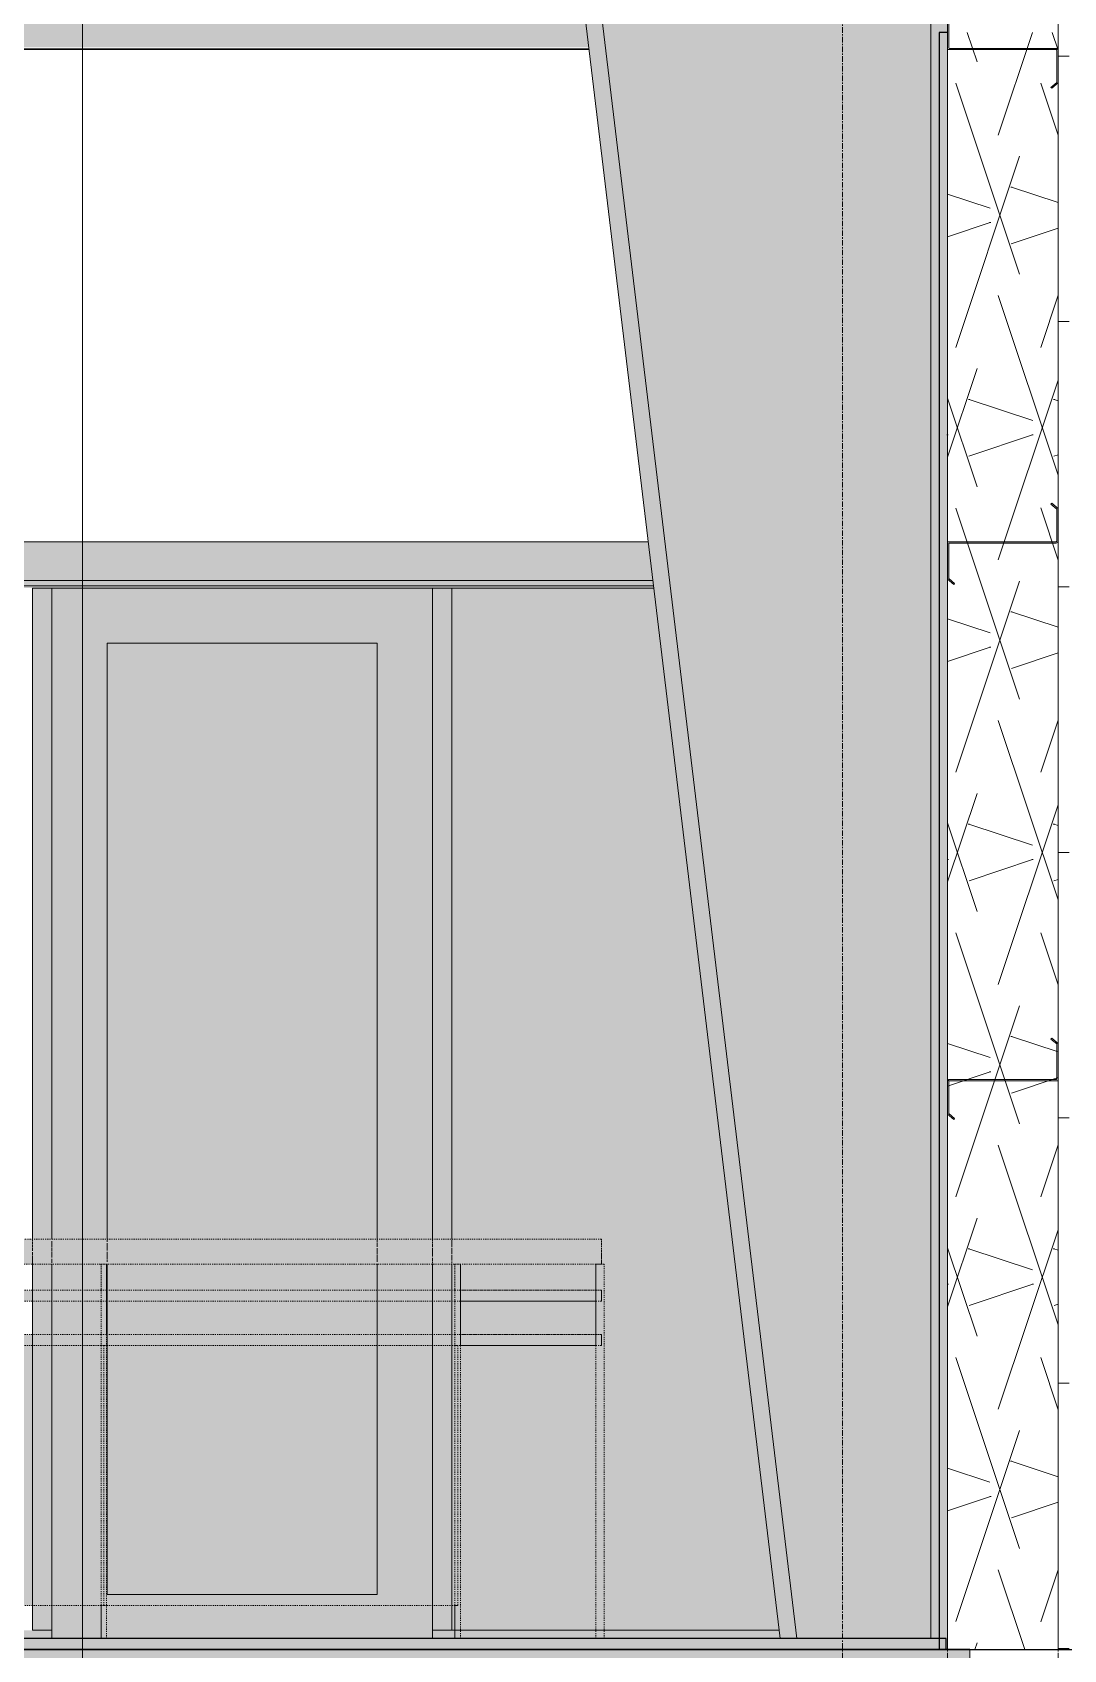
# Model space of a CAD drawing. Header units: inches. Extents: x -23227 to -2744, y -314 to 853.
# Drawn here: x -9109.7 to -9016.4, y 0 to 146.3 of the extents above; entities that cross this region are included whole.
import ezdxf

# ---------------------------------------------------------------- set-up
doc = ezdxf.new("R2010")
doc.units = ezdxf.units.IN
doc.header["$MEASUREMENT"] = 0
for name, pattern in [('Dash 1_16_', [0.125, 0.0625, -0.0625]), ('Grid Line 1_2_', [0.875, 0.5, -0.125, 0.125, -0.125]), ('Grid Line 1_2__2_', [0.875, 0.5, -0.125, 0.125, -0.125])]:
    doc.linetypes.add(name, pattern=pattern)
for name, color, linetype, lineweight in [('A-DOOR', 31, 'Continuous', 9), ('A-FLOR', 192, 'Continuous', 9), ('A-FLOR-HRAL', 11, 'Continuous', 9), ('A-FLOR-LEVL', 51, 'Continuous', 9), ('A-FLOR-MCUT', 51, 'Continuous', 9), ('A-GLAZ-CURT', 52, 'Continuous', 9), ('A-GLAZ-CWMG', 51, 'Continuous', 9), ('A-WALL', 113, 'Continuous', 9), ('A-WALL-PATT', 111, 'Continuous', 25), ('G-ANNO-SYMB', 111, 'Continuous', 9), ('I-WALL', 2, 'Continuous', 9), ('L-SITE-WALL', 31, 'Continuous', 9), ('S-BEAM', 12, 'Continuous', 9), ('S-GRID', 1, 'Continuous', 9)]:
    doc.layers.add(name, color=color, linetype=linetype, lineweight=lineweight)

# ---------------------------------------------------------------- blocks, each defined once
blk = doc.blocks.new('Locker Rooms and Restrooms_rvt-4-Section 16')
at = {"layer": 'A-FLOR-LEVL', "linetype": 'Grid Line 1_2__2_'}
blk.add_line((-23227.37, 0), (-20361.6, 0), dxfattribs=at)
blk = doc.blocks.new('Struct_Xcel_Sports Complex_rvt-4-Section 16')
at = {"layer": 'A-FLOR'}
blk.add_hatch(color=254, dxfattribs=at).paths.add_polyline_path([(-21132.3, -6), (-21132.3, 0), (-22790.8, 0), (-22790.8, -6), (-21135.94, -6)], flags=0)
at = {"layer": 'A-FLOR', "color": 10, "lineweight": 25}
blk.add_line((-21132.3, 0), (-22790.8, 0), dxfattribs=at)
at = {"layer": 'A-FLOR-MCUT', "color": 250}
blk.add_line((-21132.3, -6), (-21132.3, 0), dxfattribs=at)
blk = doc.blocks.new('Girt_C - 10_D-1279399-Section 16')
at = {"layer": 'S-BEAM'}
h = blk.add_hatch(color=256, dxfattribs=at)
h.paths.add_polyline_path([(-21160.95, 96.68), (-21161.34, 99.99), (-21381.05, 99.99), (-21381.05, 96.68), (-21174.67, 96.68)], flags=0)
h.paths.add_polyline_path([(-22309.07, 96.68), (-22112.8, 96.68), (-22112.8, 99.99), (-22334.51, 99.99), (-22334.96, 96.68), (-22309.55, 96.68)], flags=0)
h.paths.add_polyline_path([(-22104.8, 96.68), (-21871.55, 96.68), (-21871.55, 99.99), (-22104.8, 99.99)], flags=0)
h.paths.add_polyline_path([(-21863.55, 96.68), (-21804.84, 96.68), (-21802.7, 99.99), (-21863.55, 99.99)], flags=0)
h.paths.add_polyline_path([(-21389.05, 96.68), (-21389.05, 99.99), (-21622.3, 99.99), (-21622.3, 96.68), (-21407.08, 96.68)], flags=0)
h.paths.add_polyline_path([(-21630.3, 96.68), (-21630.3, 99.99), (-21693.02, 99.99), (-21690.79, 96.68), (-21639.48, 96.68)], flags=0)
h.paths.add_polyline_path([(-21797.9, 96.68), (-21691.99, 96.68), (-21694.26, 99.99), (-21801.47, 99.99), (-21803.64, 96.68), (-21798.38, 96.68)], flags=0)
h = blk.add_hatch(color=256, dxfattribs=at)
h.paths.add_polyline_path([(-22308.04, 99.99), (-22112.8, 100.07), (-22112.8, 100.18), (-22334.49, 100.15), (-22334.51, 99.99), (-22309.07, 99.99)], flags=0)
h.paths.add_polyline_path([(-22104.8, 99.99), (-21871.55, 100.05), (-21871.55, 100.18), (-22104.8, 100.14), (-22104.8, 100.07)], flags=0)
h.paths.add_polyline_path([(-21161.34, 99.99), (-21161.37, 100.18), (-21381.05, 100.1), (-21381.05, 99.99), (-21174.67, 99.99)], flags=0)
h.paths.add_polyline_path([(-21863.55, 99.99), (-21802.64, 100.04), (-21802.57, 100.18), (-21863.55, 100.13), (-21863.55, 100.05)], flags=0)
h.paths.add_polyline_path([(-21797.9, 99.99), (-21694.25, 100.04), (-21694.38, 100.18), (-21801.39, 100.12), (-21801.47, 99.99), (-21798.38, 99.99)], flags=0)
h.paths.add_polyline_path([(-21389.05, 99.99), (-21389.05, 100.18), (-21622.3, 100.11), (-21622.3, 99.99), (-21407.08, 99.99)], flags=0)
h.paths.add_polyline_path([(-21693.02, 99.99), (-21630.3, 100.03), (-21630.3, 100.18), (-21693.1, 100.12), (-21693.05, 100.04)], flags=0)
h = blk.add_hatch(color=256, dxfattribs=at)
h.paths.add_polyline_path([(-21160.89, 96.2), (-21160.95, 96.68), (-21381.05, 96.68), (-21381.05, 96.2), (-21174.67, 96.2)], flags=0)
h.paths.add_polyline_path([(-22273.66, 96.2), (-22112.8, 96.2), (-22112.8, 96.68), (-22334.96, 96.68), (-22335.02, 96.2), (-22276.55, 96.2), (-22276.55, 96.68), (-22273.66, 96.68)], flags=0)
h.paths.add_polyline_path([(-22104.8, 96.2), (-21871.55, 96.2), (-21871.55, 96.68), (-22104.8, 96.68)], flags=0)
h.paths.add_polyline_path([(-21389.05, 96.2), (-21389.05, 96.68), (-21622.3, 96.68), (-21622.3, 96.2), (-21407.08, 96.2)], flags=0)
h.paths.add_polyline_path([(-21863.55, 96.2), (-21805.15, 96.2), (-21804.87, 96.68), (-21863.55, 96.68)], flags=0)
h.paths.add_polyline_path([(-21630.3, 96.2), (-21630.3, 96.68), (-21690.79, 96.68), (-21690.46, 96.2), (-21639.48, 96.2)], flags=0)
h.paths.add_polyline_path([(-21691.7, 96.2), (-21691.67, 96.2), (-21692.03, 96.68), (-21803.64, 96.68), (-21803.96, 96.2), (-21693.57, 96.2)], flags=0)
for p, q in [((-21161.37, 100.18), (-21381.05, 100.18)), ((-21381.05, 96.68), (-21160.95, 96.68)), ((-21160.89, 96.2), (-21381.05, 96.2))]:
    blk.add_line(p, q, dxfattribs=at)
blk = doc.blocks.new('Girt_Z - 10_D-1354023-Section 16')
at = {"layer": 'S-BEAM'}
h = blk.add_hatch(dxfattribs=at)
h.set_pattern_fill('FP_30', color=256, style=0, pattern_type=2)
h.set_pattern_definition([(45, (-21606.148, 72.082), (-19.007, 19.007), []), (45, (-21606.148, 100.882), (-19.007, 19.007), [])])
h.paths.add_polyline_path([(-21133.73, 47.95), (-21133.66, 48.03), (-21134.19, 48.48), (-21134.19, 51.37), (-21134.3, 51.37), (-21134.3, 48.43)], flags=0)
h.paths.add_polyline_path([(-21124.3, 51.45), (-21124.3, 54.82), (-21124.88, 55.3), (-21124.95, 55.22), (-21124.41, 54.77), (-21124.41, 51.63)], flags=0)
h.paths.add_polyline_path([(-21124.3, 51.45), (-21124.49, 51.55), (-21134.12, 51.55), (-21134.12, 51.45)], flags=0)
at = {"layer": 'S-BEAM', "lineweight": 15}
for p, q in [((-21124.88, 55.3), (-21124.95, 55.22)), ((-21124.95, 55.22), (-21124.41, 54.77)), ((-21124.3, 54.82), (-21124.88, 55.3)), ((-21124.41, 54.77), (-21124.41, 51.63)), ((-21124.3, 51.45), (-21124.3, 54.82)), ((-21134.3, 51.37), (-21134.3, 48.43)), ((-21134.19, 48.48), (-21134.19, 51.37)), ((-21124.49, 51.55), (-21134.12, 51.55)), ((-21134.12, 51.45), (-21124.3, 51.45)), ((-21134.3, 48.43), (-21133.73, 47.95)), ((-21133.66, 48.03), (-21134.19, 48.48)), ((-21133.73, 47.95), (-21133.66, 48.03))]:
    blk.add_line(p, q, dxfattribs=at)
for centre, radius, start, end in [((-21134.12, 51.37), 0.188, 90, 180), ((-21134.12, 51.37), 0.0782, 90, 177.8773), ((-21124.49, 51.63), 0.0782, 270, 356.9576)]:
    blk.add_arc(centre, radius, start, end, dxfattribs=at)
blk = doc.blocks.new('Railing - 3_4_-939654-Section 16')
at = {"layer": 'A-FLOR-HRAL', "linetype": 'Dash 1_16_', "transparency": 33554432}
blk.add_hatch(color=256, dxfattribs=at).paths.add_polyline_path([(-21165.35, 1), (-21165.35, 34.87), (-21166.1, 34.87), (-21166.1, 1)], flags=0)
at = {"layer": 'A-FLOR-HRAL', "linetype": 'Dash 1_16_'}
for p, q in [((-21166.1, 34.87), (-21166.1, 32.5)), ((-21165.35, 34.87), (-21166.1, 34.87)), ((-21166.1, 32.5), (-21166.1, 34.87)), ((-21166.1, 34.87), (-21165.35, 34.87)), ((-21165.35, 1), (-21165.35, 34.87)), ((-21165.35, 1), (-21165.35, 34.87)), ((-21166.1, 32.5), (-21166.1, 31.5)), ((-21166.1, 31.5), (-21166.1, 32.5)), ((-21166.1, 31.5), (-21166.1, 28.5)), ((-21166.1, 28.5), (-21166.1, 31.5)), ((-21166.1, 28.5), (-21166.1, 27.5)), ((-21166.1, 27.5), (-21166.1, 28.5)), ((-21166.1, 27.5), (-21166.1, 1)), ((-21166.1, 1), (-21166.1, 27.5))]:
    blk.add_line(p, q, dxfattribs=at)
blk = doc.blocks.new('Railing - 2_ 8_-V151-Section 16')
at = {"layer": 'A-FLOR-HRAL', "linetype": 'Dash 1_16_', "transparency": 33554432}
blk.add_hatch(color=256, dxfattribs=at).paths.add_polyline_path([(-21873.3, 4), (-21873.05, 4), (-21873.05, 27.5), (-21905.05, 27.5), (-21905.05, 4), (-21904.8, 4)], flags=0)
at = {"layer": 'A-FLOR-HRAL', "linetype": 'Dash 1_16_'}
for p, q in [((-21905.05, 4), (-21905.05, 27.5)), ((-21905.05, 27.5), (-21904.8, 27.5)), ((-21904.8, 27.5), (-21905.05, 27.5)), ((-21905.05, 27.5), (-21905.05, 4)), ((-21904.8, 27.5), (-21873.3, 27.5)), ((-21873.3, 27.5), (-21904.8, 27.5)), ((-21873.3, 27.5), (-21873.05, 27.5)), ((-21873.05, 27.5), (-21873.3, 27.5)), ((-21873.05, 27.5), (-21873.05, 4)), ((-21873.05, 4), (-21873.05, 27.5)), ((-21904.8, 4), (-21905.05, 4)), ((-21905.05, 4), (-21904.8, 4)), ((-21873.3, 4), (-21904.8, 4)), ((-21904.8, 4), (-21873.3, 4)), ((-21873.05, 4), (-21873.3, 4)), ((-21873.3, 4), (-21873.05, 4))]:
    blk.add_line(p, q, dxfattribs=at)
blk = doc.blocks.new('Railing - 2_ x 1_2_-V152-Section 16')
at = {"layer": 'A-FLOR-HRAL', "linetype": 'Dash 1_16_', "transparency": 33554432}
blk.add_hatch(color=256, dxfattribs=at).paths.add_polyline_path([(-21872.8, 1), (-21872.8, 34.87), (-21873.3, 34.87), (-21873.3, 1)], flags=0)
at = {"layer": 'A-FLOR-HRAL', "linetype": 'Dash 1_16_'}
for p, q in [((-21873.3, 34.87), (-21873.3, 32.5)), ((-21872.8, 34.87), (-21873.3, 34.87)), ((-21873.3, 1), (-21873.3, 34.87)), ((-21873.3, 34.87), (-21872.8, 34.87)), ((-21872.8, 1), (-21872.8, 34.87)), ((-21872.8, 32.5), (-21872.8, 34.87)), ((-21873.3, 32.5), (-21873.3, 31.5)), ((-21872.8, 31.5), (-21872.8, 32.5)), ((-21873.3, 31.5), (-21873.3, 28.5)), ((-21872.8, 28.5), (-21872.8, 31.5)), ((-21873.3, 28.5), (-21873.3, 4)), ((-21872.8, 4), (-21872.8, 28.5)), ((-21873.3, 4), (-21873.3, 1)), ((-21872.8, 1), (-21872.8, 4))]:
    blk.add_line(p, q, dxfattribs=at)
blk = doc.blocks.new('Railing - 2_ x 1_2_-V160-Section 16')
at = {"layer": 'A-FLOR-HRAL', "linetype": 'Dash 1_16_', "transparency": 33554432}
blk.add_hatch(color=256, dxfattribs=at).paths.add_polyline_path([(-21584.8, 1), (-21584.8, 34.87), (-21585.3, 34.87), (-21585.3, 1)], flags=0)
at = {"layer": 'A-FLOR-HRAL', "linetype": 'Dash 1_16_'}
for p, q in [((-21585.3, 34.87), (-21585.3, 32.5)), ((-21584.8, 34.87), (-21585.3, 34.87)), ((-21585.3, 1), (-21585.3, 34.87)), ((-21585.3, 34.87), (-21584.8, 34.87)), ((-21584.8, 1), (-21584.8, 34.87)), ((-21584.8, 32.5), (-21584.8, 34.87)), ((-21585.3, 32.5), (-21585.3, 31.5)), ((-21584.8, 31.5), (-21584.8, 32.5)), ((-21585.3, 31.5), (-21585.3, 28.5)), ((-21584.8, 28.5), (-21584.8, 31.5)), ((-21585.3, 28.5), (-21585.3, 4)), ((-21584.8, 27.5), (-21584.8, 28.5)), ((-21584.8, 1), (-21584.8, 27.5)), ((-21585.3, 4), (-21585.3, 1))]:
    blk.add_line(p, q, dxfattribs=at)
blk = doc.blocks.new('Railing - Railing-939582-Section 16')
at = {"layer": 'A-FLOR-HRAL', "linetype": 'Dash 1_16_', "transparency": 33554432}
for points in [[(-21256.57, 36), (-21165.6, 36), (-21165.6, 37.12), (-21225.98, 37.12), (-21242.46, 37.12), (-21255.91, 37.06), (-21256.21, 36.87), (-21256.48, 36.38), (-21256.5, 36.28)], [(-21255.6, 34.87), (-21196.16, 34.88), (-21165.6, 34.93), (-21165.6, 36), (-21256.57, 36), (-21256.44, 35.44), (-21256.21, 35.13), (-21255.91, 34.94)], [(-21210.85, 31.5), (-21165.6, 31.5), (-21165.6, 32.5), (-21255.92, 32.5), (-21255.92, 31.5), (-21213.41, 31.5)], [(-21255.92, 27.5), (-21165.6, 27.5), (-21165.6, 28.5), (-21255.92, 28.5)]]:
    blk.add_hatch(color=256, dxfattribs=at).paths.add_polyline_path(points, flags=0)
at = {"layer": 'A-FLOR-HRAL', "linetype": 'Dash 1_16_'}
for p, q in [((-21165.6, 37.12), (-21255.6, 37.12)), ((-21165.6, 36.46), (-21165.6, 36.66)), ((-21165.6, 36.23), (-21165.6, 36.46)), ((-21165.6, 36), (-21165.6, 36.23)), ((-21165.6, 35.03), (-21165.6, 35.16)), ((-21255.6, 34.87), (-21165.6, 34.87)), ((-21165.6, 34.93), (-21165.6, 35.03)), ((-21165.6, 34.88), (-21165.6, 34.93)), ((-21242.35, 32.5), (-21210.85, 32.5)), ((-21210.85, 32.5), (-21242.35, 32.5)), ((-21210.85, 32.5), (-21210.35, 32.5)), ((-21210.35, 32.5), (-21210.85, 32.5)), ((-21210.35, 32.5), (-21178.85, 32.5)), ((-21178.85, 32.5), (-21210.35, 32.5)), ((-21178.85, 32.5), (-21178.35, 32.5)), ((-21178.35, 32.5), (-21178.85, 32.5)), ((-21178.35, 32.5), (-21165.6, 32.5)), ((-21166.1, 32.5), (-21178.35, 32.5)), ((-21165.6, 32.5), (-21166.1, 32.5)), ((-21165.6, 32.5), (-21165.6, 31.5)), ((-21165.6, 31.5), (-21165.6, 32.5)), ((-21210.85, 31.5), (-21242.35, 31.5)), ((-21210.85, 31.5), (-21242.35, 31.5)), ((-21210.35, 31.5), (-21210.85, 31.5)), ((-21210.35, 31.5), (-21210.85, 31.5)), ((-21178.85, 31.5), (-21210.35, 31.5)), ((-21178.85, 31.5), (-21210.35, 31.5)), ((-21178.35, 31.5), (-21178.85, 31.5)), ((-21178.35, 31.5), (-21178.85, 31.5)), ((-21166.1, 31.5), (-21178.35, 31.5)), ((-21165.6, 31.5), (-21178.35, 31.5)), ((-21165.6, 31.5), (-21166.1, 31.5)), ((-21242.35, 28.5), (-21210.85, 28.5)), ((-21210.85, 28.5), (-21242.35, 28.5)), ((-21210.85, 28.5), (-21210.35, 28.5)), ((-21210.35, 28.5), (-21210.85, 28.5)), ((-21210.35, 28.5), (-21178.85, 28.5)), ((-21178.85, 28.5), (-21210.35, 28.5)), ((-21178.85, 28.5), (-21178.35, 28.5)), ((-21178.35, 28.5), (-21178.85, 28.5)), ((-21178.35, 28.5), (-21165.6, 28.5)), ((-21166.1, 28.5), (-21178.35, 28.5)), ((-21165.6, 28.5), (-21166.1, 28.5)), ((-21165.6, 28.5), (-21165.6, 27.5)), ((-21165.6, 27.5), (-21165.6, 28.5)), ((-21210.85, 27.5), (-21242.35, 27.5)), ((-21210.85, 27.5), (-21242.35, 27.5)), ((-21210.35, 27.5), (-21210.85, 27.5)), ((-21210.35, 27.5), (-21210.85, 27.5)), ((-21178.85, 27.5), (-21210.35, 27.5)), ((-21178.85, 27.5), (-21210.35, 27.5)), ((-21178.6, 27.5), (-21178.85, 27.5)), ((-21178.35, 27.5), (-21178.85, 27.5)), ((-21178.35, 27.5), (-21178.6, 27.5)), ((-21166.1, 27.5), (-21178.35, 27.5)), ((-21165.6, 27.5), (-21178.35, 27.5)), ((-21165.6, 27.5), (-21166.1, 27.5))]:
    blk.add_line(p, q, dxfattribs=at)
at = {"layer": 'A-FLOR-HRAL', "linetype": 'Dash 1_16_', "flags": 128}
for points in [[(-21165.6, 36.66), (-21165.6, 36.84), (-21165.6, 36.97), (-21165.6, 37.07), (-21165.6, 37.12)], [(-21165.6, 37.12), (-21165.6, 37.07), (-21165.6, 36.97), (-21165.6, 36.84), (-21165.6, 36.66), (-21165.6, 36.46), (-21165.6, 36.23), (-21165.6, 36)], [(-21165.6, 35.16), (-21165.6, 35.34), (-21165.6, 35.54), (-21165.6, 35.77), (-21165.6, 36)], [(-21165.6, 36), (-21165.6, 35.77), (-21165.6, 35.54), (-21165.6, 35.34), (-21165.6, 35.16), (-21165.6, 35.03), (-21165.6, 34.93), (-21165.6, 34.88)]]:
    blk.add_lwpolyline(points, dxfattribs=at)
for name, p in [('Railing - 2_ x 1_2_-V152-Section 16', (662.46, 0)), ('Railing - 2_ x 1_2_-V160-Section 16', (406.46, 0)), ('Railing - 3_4_-939654-Section 16', (0, 0)), ('Railing - 2_ 8_-V151-Section 16', (662.46, 0)), ('Railing - 2_ 8_-V151-Section 16', (694.46, 0))]:
    blk.add_blockref(name, p)
blk = doc.blocks.new('columns and girder2 - one-1334686-Section 16')
at = {"layer": 'S-BEAM'}
h = blk.add_hatch(color=256, dxfattribs=at)
h.paths.add_polyline_path([(-22359.55, 0), (-22358.05, 0), (-22358.05, 335.82), (-22359.55, 335.76), (-22359.55, 194.5), (-22358.8, 194.5), (-22358.8, 98.25), (-22359.55, 98.25), (-22359.55, 1.11)], flags=0)
h.paths.add_polyline_path([(-22348.12, 0), (-22308.04, 294.37), (-22309.55, 294.37), (-22349.64, 0), (-22348.17, 0)], flags=0)
h.paths.add_polyline_path([(-21149.43, 1), (-21147.92, 1), (-21187.8, 332.48), (-21189.31, 332.48), (-21151.87, 21.27)], flags=0)
h.paths.add_polyline_path([(-21135.8, 1), (-21135.05, 1), (-21135.05, 146.25), (-21134.3, 146.25), (-21134.3, 389.29), (-21135.05, 389.26), (-21135.05, 386.78), (-21135.8, 386.75), (-21135.8, 1.11)], flags=0)
h = blk.add_hatch(color=256, dxfattribs=at)
h.paths.add_polyline_path([(-22356.63, 0), (-22349.64, 0), (-22309.55, 294.9), (-22309.55, 297.12), (-22358.05, 297.12), (-22358.05, 0)], flags=0)
h.paths.add_polyline_path([(-21137.31, 1), (-21135.8, 1), (-21135.8, 335.23), (-21187.8, 335.22), (-21187.8, 332.48), (-21147.92, 1), (-21146.73, 1)], flags=0)
h.paths.add_polyline_path([(-22356.05, 298.12), (-22309.55, 298.12), (-22309.55, 337.84), (-22355.82, 335.91), (-22355.93, 335.65), (-22355.86, 325.02), (-22355.78, 324.83), (-22355.41, 324.68), (-22354.04, 324.68), (-22354.04, 324.33), (-22358.05, 324.33), (-22358.05, 298.12)], flags=0)
h.paths.add_polyline_path([(-22306.55, 298.38), (-22142.77, 326.52), (-22023.34, 319.64), (-22024.6, 349.72), (-22306.55, 337.97), (-22306.55, 303.39)], flags=0)
h.paths.add_polyline_path([(-22020.34, 319.59), (-21599.75, 330.2), (-21601.3, 367.35), (-22021.6, 349.84), (-22020.34, 319.65)], flags=0)
h.paths.add_polyline_path([(-22358.05, 324.68), (-22356.69, 324.68), (-22356.29, 324.9), (-22356.17, 325.2), (-22356.17, 335.65), (-22356.32, 335.89), (-22358.05, 335.82), (-22358.05, 324.83)], flags=0)
h.paths.add_polyline_path([(-21596.75, 330.39), (-21362.99, 361.02), (-21190.8, 336.51), (-21190.8, 384.46), (-21598.3, 367.48), (-21597.31, 343.7)], flags=0)
h.paths.add_polyline_path([(-21135.8, 336.23), (-21135.8, 386.75), (-21187.8, 384.58), (-21187.8, 336.23), (-21174.67, 336.23)], flags=0)
for p, q in [((-21135.8, 1), (-21135.8, 386.75)), ((-21189.31, 332.48), (-21149.43, 1)), ((-21147.92, 1), (-21187.8, 332.48))]:
    blk.add_line(p, q, dxfattribs=at)
blk = doc.blocks.new('Girt_Z - 10_D-1223956-Section 16')
at = {"layer": 'S-BEAM', "lineweight": 15}
for p, q in [((-21133.73, 148.54), (-21134.3, 148.06)), ((-21134.3, 148.06), (-21134.3, 144.69)), ((-21134.19, 148.01), (-21133.66, 148.46)), ((-21134.19, 144.87), (-21134.19, 148.01)), ((-21133.66, 148.46), (-21133.73, 148.54)), ((-21124.49, 144.8), (-21134.12, 144.8)), ((-21134.3, 144.69), (-21124.49, 144.69)), ((-21124.41, 144.61), (-21124.41, 141.72)), ((-21124.3, 141.67), (-21124.3, 144.61)), ((-21124.41, 141.72), (-21124.95, 141.27)), ((-21124.95, 141.27), (-21124.88, 141.19)), ((-21124.88, 141.19), (-21124.3, 141.67))]:
    blk.add_line(p, q, dxfattribs=at)
for centre, radius, start, end in [((-21134.12, 144.88), 0.0782, 183.0424, 270), ((-21124.49, 144.61), 0.188, 0, 90), ((-21124.49, 144.61), 0.0782, 2.1227, 90)]:
    blk.add_arc(centre, radius, start, end, dxfattribs=at)
blk = doc.blocks.new('Girt_C - 10_D-1279400-Section 16')
at = {"layer": 'S-BEAM'}
h = blk.add_hatch(color=256, dxfattribs=at)
h.paths.add_polyline_path([(-21166.74, 144.88), (-21167.14, 148.19), (-21381.05, 148.19), (-21381.05, 144.88), (-21174.67, 144.88)], flags=0)
h.paths.add_polyline_path([(-22309.07, 144.88), (-22112.8, 144.88), (-22112.8, 148.19), (-22327.94, 148.19), (-22328.4, 144.88), (-22309.55, 144.88)], flags=0)
h.paths.add_polyline_path([(-22104.8, 144.88), (-21871.55, 144.88), (-21871.55, 148.19), (-22104.8, 148.19)], flags=0)
h.paths.add_polyline_path([(-21389.05, 144.88), (-21389.05, 148.19), (-21622.3, 148.19), (-21622.3, 144.88), (-21407.08, 144.88)], flags=0)
h.paths.add_polyline_path([(-21863.55, 144.88), (-21773.28, 144.88), (-21771.17, 148.19), (-21863.55, 148.19)], flags=0)
h.paths.add_polyline_path([(-21630.3, 144.88), (-21630.3, 148.19), (-21725.47, 148.19), (-21723.16, 144.88), (-21639.48, 144.88)], flags=0)
h.paths.add_polyline_path([(-21724.45, 144.88), (-21724.44, 144.88), (-21726.73, 148.19), (-21769.91, 148.19), (-21772.07, 144.88), (-21724.5, 144.88)], flags=0)
h = blk.add_hatch(color=256, dxfattribs=at)
h.paths.add_polyline_path([(-21166.72, 144.69), (-21166.73, 144.75), (-21174.67, 144.69)], flags=0)
h.paths.add_polyline_path([(-21389.05, 144.69), (-21389.05, 144.75), (-21407.08, 144.69)], flags=0)
blk.add_line((-21381.05, 144.69), (-21166.72, 144.69), dxfattribs=at)
blk = doc.blocks.new('Door_Single_Storefront - one-1305252-Section 16')
at = {"layer": 'A-DOOR'}
h = blk.add_hatch(color=256, dxfattribs=at)
h.paths.add_polyline_path([(-21180.87, 1), (-21180.87, 96), (-21215.3, 96), (-21215.3, 1), (-21181.87, 1)], flags=0)
h.paths.add_polyline_path([(-21185.87, 5), (-21210.3, 5), (-21210.3, 91), (-21185.87, 91), (-21185.87, 21.27)], flags=0)
blk.add_hatch(color=256, dxfattribs=at).paths.add_polyline_path([(-21185.87, 5), (-21185.87, 91), (-21210.3, 91), (-21210.3, 5)], flags=0)
for p, q in [((-21180.87, 96), (-21215.3, 96)), ((-21210.3, 37.12), (-21210.3, 91)), ((-21210.3, 91), (-21185.87, 91)), ((-21185.87, 91), (-21185.87, 37.11)), ((-21210.3, 36.87), (-21210.3, 37.06)), ((-21210.3, 36.38), (-21210.3, 36.77)), ((-21185.87, 37.11), (-21185.87, 36.98)), ((-21185.87, 36.98), (-21185.87, 36.81)), ((-21185.87, 36.75), (-21185.87, 36.43)), ((-21210.3, 36.08), (-21210.3, 36.33)), ((-21210.3, 35.34), (-21210.3, 35.96)), ((-21210.3, 35.06), (-21210.3, 35.29)), ((-21185.87, 36.3), (-21185.87, 35.75)), ((-21185.87, 35.69), (-21185.87, 35.08)), ((-21210.3, 32.5), (-21210.3, 34.9)), ((-21185.87, 34.9), (-21185.87, 32.5)), ((-21210.3, 31.5), (-21210.3, 32.5)), ((-21185.87, 32.5), (-21185.87, 31.5)), ((-21210.3, 28.5), (-21210.3, 31.5)), ((-21185.87, 31.5), (-21185.87, 28.5)), ((-21210.3, 5), (-21210.3, 28.5)), ((-21185.87, 28.5), (-21185.87, 5)), ((-21185.87, 5), (-21210.3, 5)), ((-21215.3, 1.75), (-21215.3, 1)), ((-21180.87, 1), (-21180.87, 1.75))]:
    blk.add_line(p, q, dxfattribs=at)
blk = doc.blocks.new('System Panel - Interior Glazing-V193-Section 16')
at = {"layer": 'A-GLAZ-CURT'}
blk.add_hatch(color=256, dxfattribs=at).paths.add_polyline_path([(-21178.35, 1.75), (-21149.53, 1.75), (-21160.86, 96), (-21179.12, 96), (-21179.12, 1.75), (-21178.6, 1.75)], flags=0)
for p, q in [((-21160.86, 96), (-21179.12, 96)), ((-21179.12, 1.75), (-21178.85, 1.75)), ((-21178.85, 1.75), (-21178.35, 1.75)), ((-21178.35, 1.75), (-21166.1, 1.75)), ((-21166.1, 1.75), (-21165.35, 1.75)), ((-21165.35, 1.75), (-21149.53, 1.75))]:
    blk.add_line(p, q, dxfattribs=at)
blk = doc.blocks.new('Rectangular Mullion - Interior 1_75_ x 4_5_-V194-Section 16')
at = {"layer": 'A-GLAZ-CWMG'}
blk.add_hatch(color=256, dxfattribs=at).paths.add_polyline_path([(-21215.3, 1.75), (-21215.3, 96), (-21217.05, 96), (-21217.05, 1.75)], flags=0)
for p, q in [((-21217.05, 96), (-21215.3, 96)), ((-21217.05, 96), (-21217.05, 37.11)), ((-21215.3, 37.12), (-21215.3, 96)), ((-21217.05, 37.05), (-21217.05, 36.92)), ((-21217.05, 36.84), (-21217.05, 36.71)), ((-21217.05, 36.64), (-21217.05, 36.44)), ((-21215.3, 36.8), (-21215.3, 36.95)), ((-21215.3, 36.42), (-21215.3, 36.75)), ((-21217.05, 36.38), (-21217.05, 36.05)), ((-21217.05, 35.94), (-21217.05, 35.67)), ((-21217.05, 35.6), (-21217.05, 35.1)), ((-21215.3, 36), (-21215.3, 36.38)), ((-21215.3, 35.47), (-21215.3, 35.93)), ((-21215.3, 34.97), (-21215.3, 35.34)), ((-21217.05, 35.08), (-21217.05, 34.9)), ((-21217.05, 34.88), (-21217.05, 32.5)), ((-21215.3, 32.5), (-21215.3, 34.9)), ((-21217.05, 32.5), (-21217.05, 31.5)), ((-21215.3, 31.5), (-21215.3, 32.5)), ((-21217.05, 31.5), (-21217.05, 28.5)), ((-21215.3, 28.5), (-21215.3, 31.5)), ((-21217.05, 28.5), (-21217.05, 4)), ((-21215.3, 4), (-21215.3, 28.5)), ((-21217.05, 4), (-21217.05, 1.75)), ((-21215.3, 1.75), (-21215.3, 4)), ((-21215.3, 1.75), (-21217.05, 1.75))]:
    blk.add_line(p, q, dxfattribs=at)
blk = doc.blocks.new('Rectangular Mullion - Interior 1_75_ x 4_5_-V195-Section 16')
at = {"layer": 'A-GLAZ-CWMG'}
blk.add_hatch(color=256, dxfattribs=at).paths.add_polyline_path([(-21179.12, 1.75), (-21179.12, 96), (-21180.87, 96), (-21180.87, 1.75)], flags=0)
for p, q in [((-21180.87, 96), (-21179.12, 96)), ((-21180.87, 96), (-21180.87, 37.11)), ((-21179.12, 37.11), (-21179.12, 96)), ((-21180.87, 37.11), (-21180.87, 36.93)), ((-21180.87, 36.87), (-21180.87, 36.77)), ((-21180.87, 36.7), (-21180.87, 36.43)), ((-21179.12, 36.91), (-21179.12, 37.07)), ((-21179.12, 36.42), (-21179.12, 36.91)), ((-21180.87, 36.34), (-21180.87, 35.54)), ((-21180.87, 35.43), (-21180.87, 35.12)), ((-21179.12, 35.77), (-21179.12, 36.35)), ((-21179.12, 35.19), (-21179.12, 35.68)), ((-21179.12, 34.95), (-21179.12, 35.1)), ((-21180.87, 35.08), (-21180.87, 34.95)), ((-21180.87, 34.89), (-21180.87, 32.5)), ((-21179.12, 32.5), (-21179.12, 34.89)), ((-21180.87, 32.5), (-21180.87, 31.5)), ((-21179.12, 31.5), (-21179.12, 32.5)), ((-21180.87, 31.5), (-21180.87, 28.5)), ((-21179.12, 28.5), (-21179.12, 31.5)), ((-21180.87, 28.5), (-21180.87, 4)), ((-21179.12, 4), (-21179.12, 28.5)), ((-21180.87, 4), (-21180.87, 1.75)), ((-21179.12, 1.75), (-21179.12, 4)), ((-21179.12, 1.75), (-21180.87, 1.75))]:
    blk.add_line(p, q, dxfattribs=at)
blk = doc.blocks.new('Girt_Z - 10_D-1263115-Section 16')
at = {"layer": 'S-BEAM'}
h = blk.add_hatch(color=256, dxfattribs=at)
h.paths.add_polyline_path([(-21133.73, 96.32), (-21133.66, 96.41), (-21134.19, 96.86), (-21134.19, 100), (-21134.3, 100.18), (-21134.3, 96.8)], flags=0)
h.paths.add_polyline_path([(-21124.49, 100.07), (-21124.49, 100.18), (-21134.3, 100.18), (-21134.12, 100.07), (-21126.26, 100.07)], flags=0)
h.paths.add_polyline_path([(-21124.41, 100.25), (-21124.3, 100.26), (-21124.3, 103.2), (-21124.88, 103.68), (-21124.95, 103.59), (-21124.41, 103.14), (-21124.41, 101.87)], flags=0)
at = {"layer": 'S-BEAM', "lineweight": 15}
for p, q in [((-21124.88, 103.68), (-21124.95, 103.59)), ((-21124.95, 103.59), (-21124.41, 103.14)), ((-21124.3, 103.2), (-21124.88, 103.68)), ((-21124.41, 103.14), (-21124.41, 100.25)), ((-21124.3, 100.26), (-21124.3, 103.2)), ((-21124.49, 100.18), (-21134.3, 100.18)), ((-21134.3, 100.18), (-21134.3, 96.8)), ((-21134.19, 96.86), (-21134.19, 100)), ((-21134.12, 100.07), (-21124.49, 100.07)), ((-21134.3, 96.8), (-21133.73, 96.32)), ((-21133.66, 96.41), (-21134.19, 96.86)), ((-21133.73, 96.32), (-21133.66, 96.41))]:
    blk.add_line(p, q, dxfattribs=at)
for centre, radius, start, end in [((-21134.12, 99.99), 0.0782, 90, 176.9576), ((-21124.49, 100.26), 0.188, 270, 0), ((-21124.49, 100.26), 0.0782, 270, 357.8773)]:
    blk.add_arc(centre, radius, start, end, dxfattribs=at)

msp = doc.modelspace()

# ---------------------------------------------------------------- hatches: boundary and pattern name
at = {"layer": 'A-FLOR'}
msp.add_hatch(color=256, dxfattribs=at).paths.add_polyline_path([(-9027.0352, 0), (-9027.0352, 1), (-10158.6602, 1), (-10158.6602, 0), (-9028.54799, 0)], flags=0)
at = {"layer": 'A-WALL-PATT', "lineweight": 9}
h = msp.add_hatch(dxfattribs=at)
h.set_pattern_fill('FP_31', color=256, style=0, pattern_type=2)
h.set_pattern_definition([(161.57, (-21605.188, 73.042), (-7.6802237, -0.0009796), [0, -54.643, 6.067, 0]), (18.43, (-21607.108, 73.042), (-7.6802237, 0.0009796), [0, -54.643, 6.067, 0]), (108.43, (-21605.188, 73.042), (3.8382953, -19.2013653), [18.211, -42.499]), (71.57, (-21607.108, 73.042), (3.8382953, 19.2013653), [18.211, -42.499])])
h.paths.add_polyline_path([(-9016.9102, 0), (-9016.9102, 146.25), (-9026.9102, 146.25), (-9026.9102, 0)], flags=0)
h = msp.add_hatch(dxfattribs=at)
h.set_pattern_fill('FP_34', color=256, style=0, pattern_type=2)
h.set_pattern_definition([(0, (-21606.148, 72.082), (0, 24), []), (90, (-21606.148, 72.082), (-24, 1e-15), [])])
h.paths.add_polyline_path([(-9015.9102, 0), (-9015.9102, 146.25), (-9016.9102, 146.25), (-9016.9102, 0)], flags=0)
h = msp.add_hatch(dxfattribs=at)
h.set_pattern_fill('FP_35', color=256, style=0, pattern_type=2)
h.set_pattern_definition([(90, (-21385.18, -673.75), (-193, -193), [48, -145]), (180, (-21385.18, -673.75), (-2e-14, -193), [96.25, -96.75]), (270, (-21481.43, -625.75), (-193, -193), [48, -145]), (180, (-21385.18, -625.75), (-2e-14, -193), [96.25, -96.75]), (270, (-21481.68, -625.75), (-193, -193), [48, -145]), (180, (-21481.68, -625.75), (-2e-14, -193), [96.25, -96.75]), (90, (-21577.93, -673.75), (-193, -193), [48, -145]), (180, (-21481.68, -673.75), (-2e-14, -193), [96.25, -96.75]), (90, (-21433.18, -625.5), (-193, -193), [48, -145]), (180, (-21384.93, -625.5), (-2e-14, -193), [48.25, -144.75]), (180, (-21384.93, -577.5), (-2e-14, -193), [48.25, -144.75]), (90, (-21529.68, -625.5), (-193, -193), [48, -145]), (180, (-21433.43, -625.5), (-2e-14, -193), [96.25, -96.75]), (270, (-21433.43, -577.5), (-193, -193), [48, -145]), (180, (-21433.43, -577.5), (-2e-14, -193), [96.25, -96.75]), (180, (-21529.93, -625.5), (-2e-14, -193), [48, -145]), (270, (-21529.93, -577.5), (-193, -193), [48, -145]), (180, (-21529.93, -577.5), (-2e-14, -193), [48, -145]), (90, (-21385.18, -577.25), (-193, -193), [48, -145]), (180, (-21385.18, -577.25), (-2e-14, -193), [96.25, -96.75]), (270, (-21481.43, -529.25), (-193, -193), [48, -145]), (180, (-21385.18, -529.25), (-2e-14, -193), [96.25, -96.75]), (270, (-21481.68, -529.25), (-193, -193), [48, -145]), (180, (-21481.68, -529.25), (-2e-14, -193), [96.25, -96.75]), (270, (-21577.93, -529.25), (-193, -193), [48, -145]), (180, (-21481.68, -577.25), (-2e-14, -193), [96.25, -96.75]), (90, (-21433.18, -529), (-193, -193), [48, -145]), (180, (-21384.93, -529), (-2e-14, -193), [48.25, -144.75]), (180, (-21384.93, -481), (-2e-14, -193), [48.25, -144.75]), (90, (-21529.68, -529), (-193, -193), [48, -145]), (180, (-21433.43, -529), (-2e-14, -193), [96.25, -96.75]), (270, (-21433.43, -481), (-193, -193), [48, -145]), (180, (-21433.43, -481), (-2e-14, -193), [96.25, -96.75]), (180, (-21529.93, -529), (-2e-14, -193), [48, -145]), (270, (-21529.93, -481), (-193, -193), [48, -145]), (180, (-21529.93, -481), (-2e-14, -193), [48, -145])])
h.paths.add_polyline_path([(-10166.2702, 0), (-10158.6602, 0), (-10158.6602, 1), (-10005.4102, 1), (-10005.4102, 47.57168), (-10165.7702, 47.57168), (-10165.7702, 51.55469), (-10005.4102, 51.55469), (-10005.4102, 96.1976), (-10166.2702, 96.1976), (-10166.2702, 0.31854)], flags=0)
h.paths.add_polyline_path([(-9997.4102, 1), (-9764.1602, 1), (-9764.1602, 47.57168), (-9997.4102, 47.57168), (-9997.4102, 4)], flags=0)
h.paths.add_polyline_path([(-9756.1602, 1), (-9522.9102, 1), (-9522.9102, 5.04615), (-9551.53987, 47.57168), (-9728.40949, 47.57168), (-9756.1602, 5.19546), (-9756.1602, 1.11336)], flags=0)
h.paths.add_polyline_path([(-9281.6602, 1), (-9281.6602, 47.57168), (-9514.9102, 47.57168), (-9514.9102, 1), (-9281.77542, 1)], flags=0)
h.paths.add_polyline_path([(-9522.9102, 6.83677), (-9522.9102, 47.57168), (-9550.33437, 47.57168), (-9525.84052, 11.18936)], flags=0)
h.paths.add_polyline_path([(-9756.1602, 7.02079), (-9729.60484, 47.57168), (-9756.1602, 47.57168), (-9756.1602, 7.61718)], flags=0)
h.paths.add_polyline_path([(-9357.76556, 34.87517), (-9357.76556, 34.87543), (-9354.65109, 34.87543)], flags=0)
h.paths.add_polyline_path([(-9358.00207, 34.87517), (-9358.00207, 34.87543), (-9357.78486, 34.87517)], flags=0)
h.paths.add_polyline_path([(-9471.16481, 35.23935), (-9470.66158, 35.23947), (-9468.41789, 35.23947)], flags=0)
h.paths.add_polyline_path([(-9570.82049, 36.64546), (-9570.82049, 36.64566), (-9569.73832, 36.64565)], flags=0)
h.paths.add_polyline_path([(-9997.4102, 51.55469), (-9764.1602, 51.55469), (-9764.1602, 96.1976), (-9997.4102, 96.1976), (-9997.4102, 61.56936)], flags=0)
h.paths.add_polyline_path([(-9552.44487, 51.55469), (-9522.9102, 51.55469), (-9522.9102, 96.1976), (-9583.07104, 96.1976), (-9553.01587, 51.55469), (-9552.80744, 51.55469)], flags=0)
h.paths.add_polyline_path([(-9514.9102, 51.55469), (-9281.6602, 51.55469), (-9281.6602, 96.1976), (-9514.9102, 96.1976), (-9514.9102, 61.56936)], flags=0)
h.paths.add_polyline_path([(-9690.50533, 51.55469), (-9554.22137, 51.55469), (-9584.31056, 96.1976), (-9696.56608, 96.1976), (-9725.75549, 51.55469), (-9690.99077, 51.55469)], flags=0)
h.paths.add_polyline_path([(-9727.15254, 51.55469), (-9726.9965, 51.55469), (-9697.79005, 96.1976), (-9756.1602, 96.1976), (-9756.1602, 51.55469), (-9727.32245, 51.55469)], flags=0)
h.paths.add_polyline_path([(-10172.4668, 100.17969), (-10005.4102, 100.17969), (-10005.4102, 144.6875), (-10221.02846, 144.6875), (-10227.08903, 100.17969), (-10200.64634, 100.17969)], flags=0)
h.paths.add_polyline_path([(-9706.38861, 100.17969), (-9695.15369, 100.17969), (-9666.09585, 144.6875), (-9756.1602, 144.6875), (-9756.1602, 100.17969), (-9706.43236, 100.17969)], flags=0)
h.paths.add_polyline_path([(-9997.4102, 100.17969), (-9764.1602, 100.17969), (-9764.1602, 144.6875), (-9997.4102, 144.6875), (-9997.4102, 133.72772)], flags=0)
h.paths.add_polyline_path([(-9690.50533, 100.17969), (-9586.96637, 100.19298), (-9616.99568, 144.6875), (-9664.81173, 144.6875), (-9693.95834, 100.17969), (-9690.99077, 100.17969)], flags=0)
h.paths.add_polyline_path([(-9128.0352, 100.17969), (-9053.97427, 100.17969), (-9059.32882, 144.6875), (-9128.0352, 144.6875), (-9128.0352, 126.98763)], flags=0)
h.paths.add_polyline_path([(-9144.74924, 100.17969), (-9132.7852, 100.17969), (-9132.7852, 144.6875), (-9181.2852, 144.6875), (-9181.2852, 100.17969), (-9164.11611, 100.17969)], flags=0)
h.paths.add_polyline_path([(-9454.61924, 100.17969), (-9281.6602, 100.17969), (-9281.6602, 144.6875), (-9514.9102, 144.6875), (-9514.9102, 100.17969)], flags=0)
h.paths.add_polyline_path([(-9532.08674, 100.17969), (-9522.9102, 100.17969), (-9522.9102, 144.6875), (-9615.71614, 144.6875), (-9585.75192, 100.17969), (-9570.82049, 100.17969)], flags=0)
h.paths.add_polyline_path([(-9222.21674, 100.17969), (-9186.0352, 100.17969), (-9186.0352, 144.6875), (-9273.6602, 144.6875), (-9273.6602, 100.17969), (-9260.95049, 100.17969)], flags=0)
at = {"layer": 'I-WALL', "lineweight": 5}
h = msp.add_hatch(color=256, dxfattribs=at)
h.paths.add_polyline_path([(-9128.0352, 1), (-9107.9102, 1), (-9107.9102, 1.75), (-9128.0352, 1.75)], flags=0)
h.paths.add_polyline_path([(-9273.6602, 1), (-9240.5977, 1), (-9240.5977, 1.75), (-9273.6602, 1.75)], flags=0)
h.paths.add_polyline_path([(-9132.91085, 1), (-9132.7852, 1), (-9132.7852, 96.19668), (-9141.8477, 96.19668), (-9141.8477, 1), (-9134.95398, 1)], flags=0)
h.paths.add_polyline_path([(-9057.95398, 1), (-9042.04238, 1), (-9042.13261, 1.75), (-9073.4727, 1.75), (-9073.4727, 1), (-9058.70398, 1)], flags=0)
h.paths.add_polyline_path([(-9206.1602, 1), (-9186.0352, 1), (-9186.0352, 1.75), (-9206.1602, 1.75)], flags=0)
h.paths.add_polyline_path([(-9240.5977, 96), (-9186.0352, 96), (-9186.0352, 96.19668), (-9273.6602, 96.19668), (-9273.6602, 96), (-9242.3477, 96)], flags=0)
h.paths.add_polyline_path([(-9067.28174, 96), (-9053.47143, 96), (-9053.49509, 96.19668), (-9128.0352, 96.19668), (-9128.0352, 96), (-9071.7227, 96)], flags=0)
at = {"layer": 'L-SITE-WALL', "lineweight": 5}
msp.add_hatch(color=256, dxfattribs=at).paths.add_polyline_path([(-9026.9102, 0), (-9026.9102, 146.25), (-9027.6602, 146.25), (-9027.6602, 0)], flags=0)

# ---------------------------------------------------------------- linework, layer by layer
at = {"layer": 'A-FLOR', "lineweight": 25}
for p, q in [((-9027.0352, 1), (-10158.6602, 1)), ((-10158.6602, 0), (-9027.0352, 0)), ((-9027.0352, 0), (-9027.0352, 1))]:
    msp.add_line(p, q, dxfattribs=at)
at = {"layer": 'A-FLOR-LEVL', "linetype": 'Grid Line 1_2_'}
msp.add_line((-11119.97849, 0), (-8254.20822, 0), dxfattribs=at)
at = {"layer": 'A-WALL'}
for p, q in [((-9016.9102, 0), (-9016.9102, 335)), ((-9026.9102, 0), (-9026.9102, 146.25))]:
    msp.add_line(p, q, dxfattribs=at)
at = {"layer": 'G-ANNO-SYMB'}
msp.add_line((-9105.13, 737.15708), (-9105.13, -79.66081), dxfattribs=at)
at = {"layer": 'L-SITE-WALL', "lineweight": 25}
for p, q in [((-9026.9102, 146.25), (-9027.6602, 146.25)), ((-9027.6602, 146.25), (-9027.6602, 0)), ((-9027.0352, 0), (-9014.4102, 0))]:
    msp.add_line(p, q, dxfattribs=at)
at = {"layer": 'L-SITE-WALL'}
msp.add_line((-9273.6602, 144.75), (-9059.33634, 144.75), dxfattribs=at)
at = {"layer": 'S-GRID', "linetype": 'Grid Line 1_2_'}
for p, q in [((-9036.4102, -293.03588), (-9036.4102, 738.65708)), ((-9026.9102, -293.03588), (-9026.9102, 738.65708)), ((-9016.9102, -293.03588), (-9016.9102, 738.65708))]:
    msp.add_line(p, q, dxfattribs=at)

# ---------------------------------------------------------------- block references
at = {"layer": 'A-DOOR'}
msp.add_blockref('Door_Single_Storefront - one-1305252-Section 16', (12107.39261, 0), dxfattribs=at)
at = {"layer": 'A-FLOR-HRAL', "linetype": 'Dash 1_16_'}
msp.add_blockref('Railing - Railing-939582-Section 16', (12107.39261, 0), dxfattribs=at)
at = {"layer": 'A-GLAZ-CURT'}
msp.add_blockref('System Panel - Interior Glazing-V193-Section 16', (12107.39261, 0), dxfattribs=at)
at = {"layer": 'A-GLAZ-CWMG'}
for name in ['Rectangular Mullion - Interior 1_75_ x 4_5_-V194-Section 16', 'Rectangular Mullion - Interior 1_75_ x 4_5_-V195-Section 16']:
    msp.add_blockref(name, (12107.39261, 0), dxfattribs=at)
at = {"layer": 'S-BEAM'}
for name in ['columns and girder2 - one-1334686-Section 16', 'Girt_C - 10_D-1279400-Section 16', 'Girt_Z - 10_D-1223956-Section 16', 'Girt_Z - 10_D-1263115-Section 16', 'Girt_C - 10_D-1279399-Section 16', 'Girt_Z - 10_D-1354023-Section 16']:
    msp.add_blockref(name, (12107.39261, 0), dxfattribs=at)

# ---------------------------------------------------------------- next in the draw order: block references
at = {"color": 130, "lineweight": 5}
msp.add_blockref('Locker Rooms and Restrooms_rvt-4-Section 16', (12107.39261, 0), dxfattribs=at)

# ---------------------------------------------------------------- next in the draw order: block references
msp.add_blockref('Struct_Xcel_Sports Complex_rvt-4-Section 16', (12107.39261, 0), dxfattribs=at)

doc.saveas('drawing.dxf')
